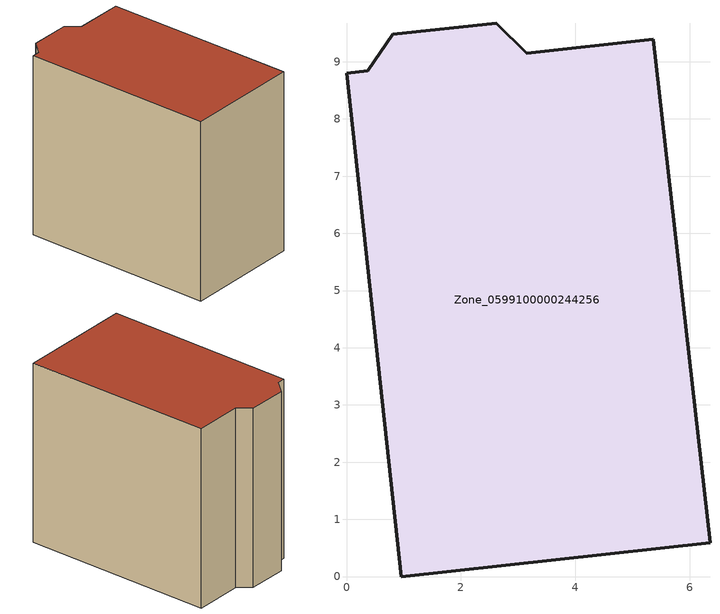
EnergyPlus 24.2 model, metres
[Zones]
Zone_0599100000244256
 floor ground (C_G): 6.36,0.59 0.96,0 0,8.8 0.37,8.84 0.81,9.48 2.62,9.67 3.15,9.15 5.36,9.39 z0
 wall outside (C_F): 3.15,9.15 2.62,9.67 0.81,9.48 0.37,8.84 0,8.8 0.96,0 6.36,0.59 5.36,9.39 3.15,9.15 z0:8.43
 roof outside (C_R): 6.36,0.59 5.36,9.39 3.15,9.15 2.62,9.67 0.81,9.48 0.37,8.84 0,8.8 0.96,0 z8.43
[BUILDING]
Pand.0599100000244256: North Axis=0; Terrain=City; Loads Convergence Tolerance Value=0.04; Temperature Convergence Tolerance Value=0.4; Solar Distribution=FullExterior; Maximum Number of Warmup Days=25; Minimum Number of Warmup Days=1
[Site:Location]
Rotterdam.The.Hague.AP_ZH_NLD Design_Conditions: Latitude=51.96; Longitude=4.45; Time Zone=1; Elevation=-4.5
[SITE:GROUNDTEMPERATURE:BUILDINGSURFACE]
18, 18, 18, 18, 18, 18, 18, 18, 18, 18, 18, 18
[MATERIAL] Thermal Absorptance=0.9; Solar Absorptance=0.7; Visible Absorptance=0.7
Name | Roughness | Thickness | Conductivity | Density | Specific Heat
G.TI.1946 | MediumSmooth | 0.15 | 1 | 540 | 1210
F.TI.1946 | Rough | 0.3 | 0.857143 | 1920 | 840
R.TI.1946 | MediumRough | 0.2 | 0.1 | 1500 | 1000
[CONSTRUCTION]
C_G: G.TI.1946
C_F: F.TI.1946
C_R: R.TI.1946
[ZONE]
Zone_0599100000244256: Type=1; Multiplier=1; Ceiling Height=Autocalculate; Volume=Autocalculate; Floor Area=autocalculate; Part of Total Floor Area=Yes
[ZONEINFILTRATION:DESIGNFLOWRATE]
Infil_Zone_0599100000244256: Zone or ZoneList or Space or SpaceList=Zone_0599100000244256; Schedule=AlwaysOn; Design Flow Rate Calculation Method=Flow/Area; Flow Rate per Floor Area=0.003; Constant Term Coefficient=1; Temperature Term Coefficient=0; Velocity Term Coefficient=0; Velocity Squared Term Coefficient=0
[HVACTEMPLATE:ZONE:IDEALLOADSAIRSYSTEM]
Zone_0599100000244256: Maximum Heating Supply Air Temperature=50; Minimum Cooling Supply Air Temperature=13; Maximum Heating Supply Air Humidity Ratio=0.0156; Minimum Cooling Supply Air Humidity Ratio=0.0077; Heating Limit=NoLimit; Cooling Limit=NoLimit; Dehumidification Control Type=ConstantSensibleHeatRatio; Cooling Sensible Heat Ratio=0.7; Dehumidification Setpoint=60; Humidification Control Type=None; Humidification Setpoint=30; Outdoor Air Method=None; Outdoor Air Flow Rate per Person=0.00944; Outdoor Air Flow Rate per Zone Floor Area=0; Outdoor Air Flow Rate per Zone=0; Demand Controlled Ventilation Type=None; Outdoor Air Economizer Type=NoEconomizer; Heat Recovery Type=None; Sensible Heat Recovery Effectiveness=0.7; Latent Heat Recovery Effectiveness=0.65
[ZONECONTROL:THERMOSTAT]
ThermostatControl_Zone_0599100000244256: Zone or ZoneList=Zone_0599100000244256; Control Type Schedule=DualSetpointControlType; Control 1=Thermostat_Zone_0599100000244256; Temperature Difference Between Cutout And Setpoint=0
[THERMOSTATSETPOINT:DUALSETPOINT]
Thermostat_Zone_0599100000244256: Heating Setpoint Temperature Schedule=HeatingSetpoint_Zone_0599100000244256; Cooling Setpoint Temperature Schedule=CoolingSetpoint_Zone_0599100000244256
[SCHEDULE:COMPACT]
HeatingSetpoint_Zone_0599100000244256: Through: 12/31, For: AllDays, Until: 24:00, 21
CoolingSetpoint_Zone_0599100000244256: Through: 12/31, For: AllDays, Until: 24:00, 24
DualSetpointControlType: Through: 12/31, For: AllDays, Until: 24:00, 4
AlwaysOn: Through: 12/31, For: AllDays, Until: 24:00, 1
